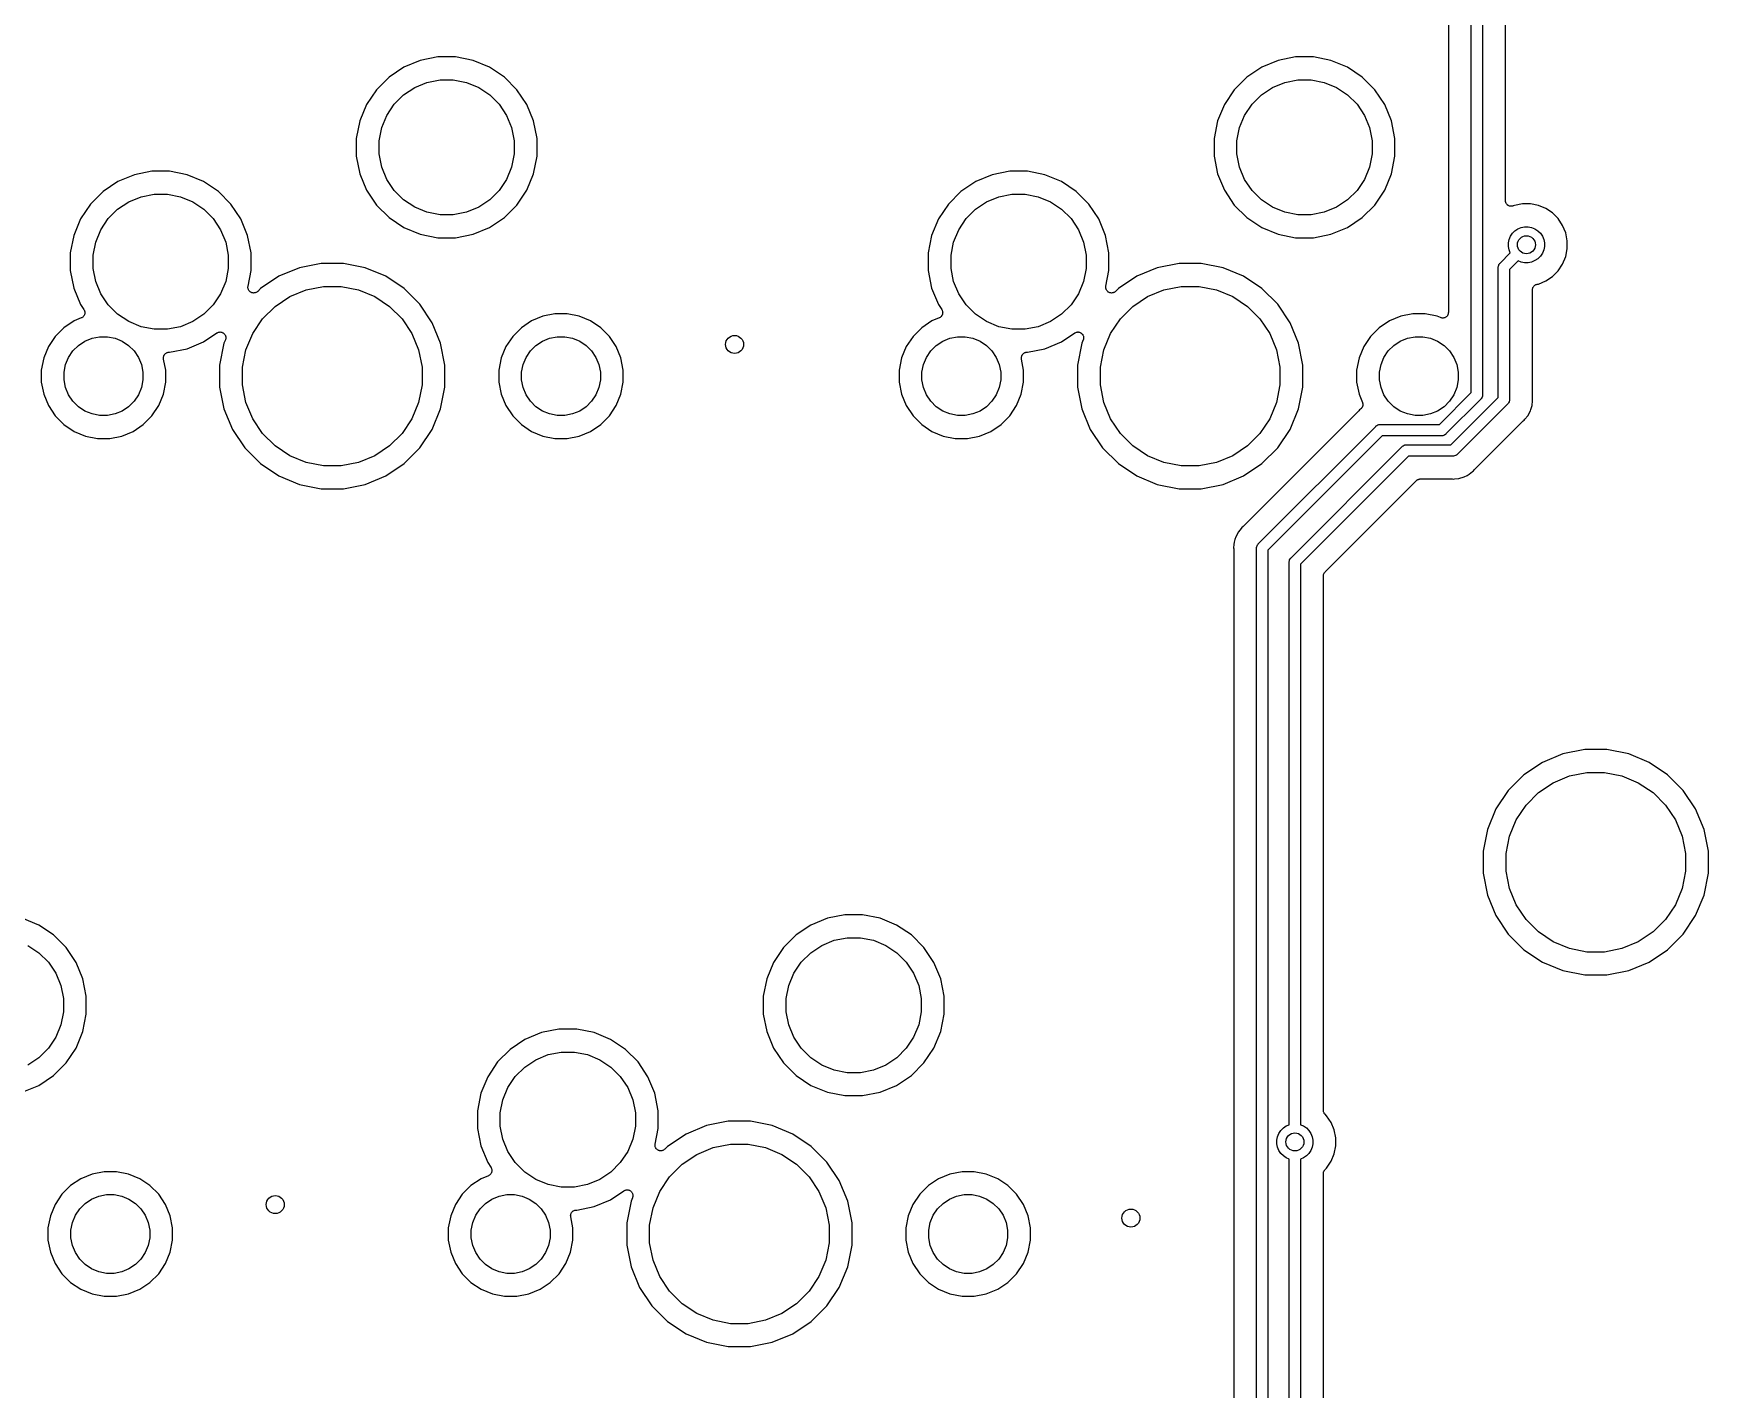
# Model space of a CAD drawing. Extents: x 59 to 2996, y -153 to 1402.
# Drawn here: x 737.1 to 774.29, y 656.88 to 686.99 of the extents above; entities that cross this region are included whole.
import ezdxf

# ---------------------------------------------------------------- set-up
doc = ezdxf.new("R2010")
doc.units = 0
doc.layers.add('BLACK', color=7, linetype='CONTINUOUS')

msp = doc.modelspace()

# ---------------------------------------------------------------- linework, layer by layer
at = {"layer": 'BLACK', "linetype": 'Continuous'}
for points in [[(764.258, 634.84), (764.258, 675.564), (764.257, 675.57), (764.258, 675.582), (764.26, 675.595), (764.261, 675.598), (764.267, 675.618), (764.278, 675.64), (764.29, 675.654), (764.29, 675.654), (764.294, 675.659), (764.299, 675.663), (766.903, 678.267), (766.907, 678.272), (766.912, 678.276), (766.912, 678.276), (766.926, 678.287), (766.948, 678.299), (766.971, 678.306), (766.974, 678.306), (766.989, 678.308), (766.989, 678.308), (766.996, 678.309), (767.002, 678.308), (768.317, 678.308), (769.025, 679.016), (769.025, 691.849)], [(769.275, 691.895), (769.275, 678.97), (769.275, 678.964), (769.273, 678.94), (769.266, 678.916), (769.254, 678.895), (769.243, 678.88), (769.243, 678.88), (769.239, 678.876), (769.234, 678.872), (768.461, 678.099), (768.457, 678.094), (768.452, 678.09), (768.452, 678.09), (768.441, 678.081), (768.438, 678.079), (768.416, 678.067), (768.393, 678.06), (768.375, 678.058), (768.375, 678.058), (768.368, 678.057), (768.362, 678.058), (767.047, 678.058), (764.508, 675.518), (764.508, 634.84)], [(768.517, 691.33), (768.517, 680.799), (768.517, 680.798), (768.517, 680.798), (768.517, 680.798), (768.517, 680.797), (768.515, 680.785), (768.514, 680.773), (768.514, 680.773), (768.514, 680.773), (768.51, 680.761), (768.507, 680.75), (768.507, 680.749), (768.507, 680.749), (768.501, 680.738), (768.495, 680.728), (768.495, 680.727), (768.495, 680.727), (768.487, 680.718), (768.479, 680.709), (768.479, 680.708), (768.479, 680.708), (768.469, 680.701), (768.46, 680.693), (768.46, 680.693), (768.459, 680.693), (768.449, 680.687), (768.438, 680.681), (768.438, 680.681), (768.437, 680.681), (768.426, 680.678), (768.414, 680.674), (768.414, 680.674), (768.414, 680.674), (768.402, 680.673), (768.39, 680.672), (768.389, 680.672), (768.389, 680.672), (768.377, 680.673), (768.365, 680.674), (768.365, 680.675), (768.364, 680.675), (768.353, 680.678), (768.341, 680.682), (768.266, 680.713), (767.999, 680.766), (767.726, 680.766), (767.459, 680.713), (767.207, 680.609), (766.981, 680.457), (766.788, 680.265), (766.637, 680.038), (766.533, 679.786), (766.479, 679.519), (766.479, 679.247), (766.533, 678.98), (766.607, 678.8), (766.608, 678.798), (766.609, 678.793), (766.612, 678.787), (766.613, 678.781), (766.615, 678.774), (766.615, 678.769), (766.616, 678.763), (766.616, 678.756), (766.617, 678.749), (766.616, 678.744), (766.616, 678.738), (766.615, 678.732), (766.614, 678.725), (766.612, 678.719), (766.611, 678.714), (766.609, 678.708), (766.607, 678.701), (766.604, 678.696), (766.602, 678.691), (766.598, 678.685), (766.595, 678.679), (766.591, 678.675), (766.588, 678.67), (766.583, 678.666), (766.579, 678.66), (766.574, 678.657), (766.57, 678.653), (766.565, 678.649), (766.565, 678.649), (766.546, 678.633), (766.53, 678.613), (766.529, 678.612), (766.525, 678.608), (766.522, 678.604), (763.962, 676.044), (763.96, 676.043), (763.956, 676.04), (763.952, 676.036), (763.933, 676.02), (763.917, 676.001), (763.917, 676.001), (763.854, 675.923), (763.795, 675.814), (763.778, 675.757), (763.778, 675.757), (763.759, 675.694), (763.754, 675.642), (763.754, 675.642), (763.747, 675.57), (763.749, 675.545), (763.749, 675.543), (763.749, 675.538), (763.75, 675.533), (763.75, 634.871)], [(765.741, 647.413), (765.741, 661.673), (765.741, 661.673), (765.741, 661.674), (765.741, 661.674), (765.741, 661.675), (765.742, 661.687), (765.743, 661.698), (765.743, 661.699), (765.744, 661.699), (765.747, 661.711), (765.751, 661.722), (765.751, 661.722), (765.751, 661.723), (765.757, 661.733), (765.762, 661.744), (765.763, 661.744), (765.763, 661.745), (765.771, 661.754), (765.778, 661.763), (765.813, 661.798), (765.912, 661.947), (765.981, 662.112), (766.016, 662.287), (766.016, 662.466), (765.981, 662.642), (765.912, 662.807), (765.813, 662.956), (765.778, 662.991), (765.778, 662.991), (765.778, 662.991), (765.778, 662.991), (765.777, 662.992), (765.769, 663.001), (765.762, 663.01), (765.762, 663.011), (765.761, 663.011), (765.756, 663.022), (765.75, 663.032), (765.75, 663.033), (765.75, 663.033), (765.747, 663.045), (765.743, 663.056), (765.743, 663.056), (765.743, 663.057), (765.742, 663.069), (765.741, 663.08), (765.741, 665.623), (765.741, 668.847), (765.741, 671.706), (765.741, 674.944), (765.741, 674.944), (765.741, 674.944), (765.741, 674.944), (765.741, 674.946), (765.742, 674.957), (765.743, 674.969), (765.743, 674.97), (765.744, 674.97), (765.747, 674.981), (765.751, 674.993), (765.751, 674.993), (765.751, 674.994), (765.757, 675.004), (765.762, 675.015), (765.763, 675.015), (765.763, 675.016), (765.771, 675.025), (765.778, 675.034), (767.807, 677.063), (767.807, 677.063), (767.807, 677.063), (767.807, 677.063), (767.808, 677.064), (767.817, 677.071), (767.827, 677.079), (767.827, 677.079), (767.828, 677.079), (767.838, 677.085), (767.848, 677.09), (767.849, 677.091), (767.85, 677.091), (767.861, 677.094), (767.872, 677.098), (767.873, 677.098), (767.873, 677.098), (767.885, 677.099), (767.897, 677.1), (768.588, 677.1), (768.589, 677.1), (768.595, 677.099), (768.6, 677.099), (768.625, 677.097), (768.65, 677.099), (768.65, 677.099), (768.749, 677.109), (768.868, 677.145), (768.931, 677.179), (768.931, 677.179), (768.978, 677.204), (769.055, 677.267), (769.055, 677.267), (769.075, 677.283), (769.091, 677.303), (769.092, 677.304), (769.095, 677.308), (769.099, 677.312), (770.171, 678.384), (770.172, 678.385), (770.176, 678.388), (770.18, 678.392), (770.2, 678.408), (770.215, 678.427), (770.216, 678.427), (770.279, 678.504), (770.337, 678.614), (770.346, 678.644), (770.346, 678.644), (770.374, 678.734), (770.383, 678.833), (770.383, 678.833), (770.386, 678.858), (770.383, 678.883), (770.383, 678.884), (770.383, 678.89), (770.383, 678.895), (770.383, 679.532), (770.383, 681.298), (770.383, 681.298), (770.383, 681.298), (770.383, 681.298), (770.383, 681.299), (770.384, 681.311), (770.385, 681.323), (770.386, 681.324), (770.386, 681.324), (770.389, 681.335), (770.393, 681.347), (770.393, 681.347), (770.393, 681.348), (770.399, 681.358), (770.404, 681.369), (770.405, 681.369), (770.405, 681.369), (770.413, 681.378), (770.42, 681.388), (770.421, 681.388), (770.421, 681.388), (770.43, 681.396), (770.439, 681.403), (770.44, 681.404), (770.44, 681.404), (770.451, 681.409), (770.461, 681.415), (770.462, 681.415), (770.462, 681.415), (770.474, 681.419), (770.485, 681.422), (770.515, 681.428), (770.68, 681.497), (770.829, 681.596), (770.955, 681.722), (771.054, 681.871), (771.123, 682.036), (771.158, 682.212), (771.158, 682.391), (771.123, 682.566), (771.054, 682.731), (770.955, 682.88), (770.829, 683.006), (770.68, 683.106), (770.515, 683.174), (770.339, 683.209), (770.16, 683.209), (769.985, 683.174), (769.958, 683.163), (769.957, 683.163), (769.957, 683.163), (769.957, 683.163), (769.957, 683.163), (769.945, 683.159), (769.934, 683.156), (769.933, 683.156), (769.933, 683.156), (769.921, 683.155), (769.909, 683.154), (769.909, 683.154), (769.908, 683.154), (769.896, 683.155), (769.884, 683.156), (769.884, 683.156), (769.884, 683.156), (769.872, 683.16), (769.861, 683.164), (769.86, 683.164), (769.86, 683.164), (769.849, 683.17), (769.839, 683.175), (769.839, 683.176), (769.838, 683.176), (769.829, 683.183), (769.82, 683.191), (769.819, 683.191), (769.819, 683.192), (769.812, 683.201), (769.804, 683.21), (769.804, 683.211), (769.804, 683.211), (769.798, 683.221), (769.792, 683.232), (769.792, 683.233), (769.792, 683.233), (769.789, 683.244), (769.785, 683.256), (769.785, 683.256), (769.785, 683.257), (769.784, 683.269), (769.783, 683.281), (769.783, 684.674), (769.783, 690.437)], [(764.983, 646.949), (764.983, 661.996), (764.918, 662.022), (764.853, 662.066), (764.797, 662.122), (764.753, 662.187), (764.723, 662.26), (764.708, 662.337), (764.708, 662.416), (764.723, 662.493), (764.753, 662.566), (764.797, 662.632), (764.853, 662.687), (764.918, 662.731), (764.983, 662.758), (764.983, 671.675), (764.983, 671.675), (764.983, 675.253), (764.982, 675.259), (764.983, 675.268), (764.985, 675.283), (764.987, 675.292), (764.992, 675.307), (765.003, 675.328), (765.015, 675.343), (765.015, 675.343), (765.019, 675.348), (765.024, 675.351), (767.489, 677.817), (767.493, 677.822), (767.498, 677.826), (767.498, 677.826), (767.512, 677.837), (767.534, 677.849), (767.551, 677.854), (767.558, 677.856), (767.576, 677.858), (767.576, 677.858), (767.582, 677.859), (767.588, 677.858), (768.573, 677.858), (769.625, 678.91), (769.625, 681.795), (769.624, 681.801), (769.625, 681.807), (769.625, 681.807), (769.627, 681.826), (769.634, 681.849), (769.639, 681.859), (769.645, 681.871), (769.657, 681.885), (769.657, 681.885), (769.661, 681.89), (769.666, 681.894), (769.892, 682.12), (769.865, 682.185), (769.85, 682.262), (769.85, 682.341), (769.865, 682.418), (769.895, 682.491), (769.939, 682.556), (769.995, 682.612), (770.06, 682.656), (770.133, 682.686), (770.21, 682.701), (770.289, 682.701), (770.366, 682.686), (770.439, 682.656), (770.505, 682.612), (770.56, 682.556), (770.604, 682.491), (770.634, 682.418), (770.65, 682.341), (770.65, 682.262), (770.634, 682.185), (770.604, 682.112), (770.56, 682.046), (770.505, 681.99), (770.439, 681.947), (770.366, 681.917), (770.289, 681.901), (770.21, 681.901), (770.133, 681.917), (770.069, 681.943), (769.875, 681.749), (769.875, 678.864), (769.875, 678.858), (769.875, 678.852), (769.875, 678.852), (769.873, 678.833), (769.869, 678.822), (769.866, 678.81), (769.854, 678.788), (769.843, 678.774), (769.843, 678.774), (769.839, 678.769), (769.834, 678.765), (768.718, 677.649), (768.714, 677.644), (768.709, 677.64), (768.699, 677.632), (768.695, 677.629), (768.673, 677.617), (768.649, 677.61), (768.631, 677.608), (768.631, 677.608), (768.625, 677.607), (768.619, 677.608), (767.634, 677.608), (765.233, 675.207), (765.233, 671.675), (765.233, 662.758), (765.297, 662.731), (765.363, 662.687), (765.418, 662.632), (765.462, 662.566), (765.492, 662.493), (765.508, 662.416), (765.508, 662.337), (765.492, 662.26), (765.462, 662.187), (765.418, 662.122), (765.363, 662.066), (765.297, 662.022), (765.233, 661.996), (765.233, 646.995)], [(736.848, 663.482), (737.214, 663.633), (737.543, 663.853), (737.822, 664.133), (738.042, 664.462), (738.193, 664.827), (738.27, 665.215), (738.27, 665.611), (738.193, 665.999), (738.042, 666.364), (737.822, 666.693), (737.543, 666.973), (737.214, 667.192), (736.848, 667.344)], [(736.973, 666.742), (737.219, 666.578), (737.428, 666.369), (737.592, 666.123), (737.705, 665.85), (737.762, 665.561), (737.762, 665.265), (737.705, 664.975), (737.592, 664.702), (737.428, 664.457), (737.219, 664.248), (736.973, 664.084)]]:
    msp.add_lwpolyline(points, dxfattribs=at)
for points in [[(745.687, 686.394), (745.321, 686.243), (744.992, 686.023), (744.713, 685.743), (744.493, 685.415), (744.342, 685.049), (744.264, 684.661), (744.264, 684.266), (744.342, 683.878), (744.493, 683.512), (744.713, 683.183), (744.992, 682.904), (745.321, 682.684), (745.687, 682.533), (746.075, 682.455), (746.47, 682.455), (746.858, 682.533), (747.224, 682.684), (747.553, 682.904), (747.832, 683.183), (748.052, 683.512), (748.203, 683.878), (748.28, 684.266), (748.28, 684.661), (748.203, 685.049), (748.052, 685.415), (747.832, 685.743), (747.553, 686.023), (747.224, 686.243), (746.858, 686.394), (746.47, 686.471), (746.075, 686.471)], [(764.737, 686.394), (764.371, 686.243), (764.042, 686.023), (763.763, 685.743), (763.543, 685.415), (763.392, 685.049), (763.314, 684.661), (763.314, 684.266), (763.392, 683.878), (763.543, 683.512), (763.763, 683.183), (764.042, 682.904), (764.371, 682.684), (764.737, 682.533), (765.125, 682.455), (765.52, 682.455), (765.908, 682.533), (766.274, 682.684), (766.603, 682.904), (766.882, 683.183), (767.102, 683.512), (767.253, 683.878), (767.33, 684.266), (767.33, 684.661), (767.253, 685.049), (767.102, 685.415), (766.882, 685.743), (766.603, 686.023), (766.274, 686.243), (765.908, 686.394), (765.52, 686.471), (765.125, 686.471)], [(746.983, 685.793), (747.229, 685.629), (747.438, 685.42), (747.602, 685.174), (747.715, 684.901), (747.772, 684.611), (747.772, 684.316), (747.715, 684.026), (747.602, 683.753), (747.438, 683.507), (747.229, 683.298), (746.983, 683.134), (746.71, 683.021), (746.42, 682.963), (746.125, 682.963), (745.835, 683.021), (745.562, 683.134), (745.316, 683.298), (745.107, 683.507), (744.943, 683.753), (744.83, 684.026), (744.772, 684.316), (744.772, 684.611), (744.83, 684.901), (744.943, 685.174), (745.107, 685.42), (745.316, 685.629), (745.562, 685.793), (745.835, 685.906), (746.125, 685.963), (746.42, 685.963), (746.71, 685.906)], [(766.033, 685.793), (766.279, 685.629), (766.488, 685.42), (766.652, 685.174), (766.765, 684.901), (766.822, 684.611), (766.822, 684.316), (766.765, 684.026), (766.652, 683.753), (766.488, 683.507), (766.279, 683.298), (766.033, 683.134), (765.76, 683.021), (765.47, 682.963), (765.175, 682.963), (764.885, 683.021), (764.612, 683.134), (764.366, 683.298), (764.157, 683.507), (763.993, 683.753), (763.88, 684.026), (763.822, 684.316), (763.822, 684.611), (763.88, 684.901), (763.993, 685.174), (764.157, 685.42), (764.366, 685.629), (764.612, 685.793), (764.885, 685.906), (765.175, 685.963), (765.47, 685.963), (765.76, 685.906)], [(745.95, 680.568), (745.676, 680.978), (745.327, 681.327), (744.918, 681.601), (744.462, 681.789), (743.979, 681.885), (743.486, 681.885), (743.003, 681.789), (742.547, 681.601), (742.138, 681.327), (742.076, 681.265), (742.075, 681.264), (742.075, 681.264), (742.075, 681.264), (742.075, 681.264), (742.065, 681.256), (742.056, 681.249), (742.056, 681.249), (742.055, 681.248), (742.045, 681.243), (742.034, 681.237), (742.034, 681.237), (742.033, 681.237), (742.022, 681.234), (742.01, 681.23), (742.01, 681.23), (742.01, 681.23), (741.997, 681.229), (741.985, 681.228), (741.985, 681.228), (741.985, 681.228), (741.973, 681.229), (741.961, 681.231), (741.96, 681.231), (741.96, 681.231), (741.949, 681.234), (741.937, 681.238), (741.937, 681.238), (741.937, 681.238), (741.926, 681.244), (741.915, 681.25), (741.915, 681.25), (741.915, 681.25), (741.905, 681.258), (741.896, 681.266), (741.896, 681.266), (741.896, 681.266), (741.888, 681.275), (741.88, 681.285), (741.88, 681.285), (741.88, 681.285), (741.875, 681.296), (741.869, 681.307), (741.869, 681.307), (741.869, 681.307), (741.865, 681.319), (741.862, 681.33), (741.862, 681.331), (741.862, 681.331), (741.86, 681.343), (741.859, 681.355), (741.859, 681.355), (741.859, 681.355), (741.86, 681.368), (741.862, 681.38), (741.93, 681.726), (741.93, 682.121), (741.853, 682.509), (741.702, 682.875), (741.482, 683.203), (741.203, 683.483), (740.874, 683.703), (740.508, 683.854), (740.12, 683.931), (739.725, 683.931), (739.337, 683.854), (738.971, 683.703), (738.642, 683.483), (738.363, 683.203), (738.143, 682.875), (737.992, 682.509), (737.914, 682.121), (737.914, 681.726), (737.992, 681.338), (738.143, 680.972), (738.216, 680.863), (738.216, 680.862), (738.216, 680.862), (738.216, 680.862), (738.217, 680.862), (738.222, 680.851), (738.228, 680.84), (738.228, 680.84), (738.228, 680.84), (738.231, 680.828), (738.235, 680.817), (738.235, 680.816), (738.235, 680.816), (738.236, 680.804), (738.237, 680.792), (738.237, 680.792), (738.237, 680.791), (738.236, 680.779), (738.234, 680.767), (738.234, 680.767), (738.234, 680.767), (738.231, 680.755), (738.227, 680.744), (738.227, 680.743), (738.227, 680.743), (738.221, 680.732), (738.215, 680.722), (738.215, 680.722), (738.215, 680.721), (738.207, 680.712), (738.2, 680.703), (738.199, 680.702), (738.199, 680.702), (738.19, 680.695), (738.18, 680.687), (738.18, 680.687), (738.18, 680.687), (738.169, 680.681), (738.159, 680.675), (737.997, 680.609), (737.771, 680.457), (737.578, 680.265), (737.427, 680.038), (737.323, 679.786), (737.269, 679.519), (737.269, 679.247), (737.323, 678.98), (737.427, 678.728), (737.578, 678.501), (737.771, 678.309), (737.997, 678.157), (738.249, 678.053), (738.516, 678), (738.789, 678), (739.056, 678.053), (739.308, 678.157), (739.534, 678.309), (739.727, 678.501), (739.878, 678.728), (739.982, 678.98), (740.035, 679.247), (740.035, 679.519), (739.987, 679.763), (739.987, 679.764), (739.987, 679.764), (739.987, 679.764), (739.987, 679.765), (739.986, 679.777), (739.985, 679.789), (739.985, 679.789), (739.985, 679.79), (739.986, 679.802), (739.987, 679.813), (739.987, 679.814), (739.987, 679.814), (739.991, 679.826), (739.994, 679.837), (739.995, 679.838), (739.995, 679.838), (740, 679.848), (740.006, 679.859), (740.006, 679.859), (740.007, 679.86), (740.014, 679.869), (740.022, 679.878), (740.022, 679.878), (740.023, 679.879), (740.032, 679.886), (740.041, 679.894), (740.042, 679.894), (740.042, 679.894), (740.052, 679.9), (740.063, 679.905), (740.063, 679.905), (740.064, 679.906), (740.075, 679.909), (740.087, 679.913), (740.087, 679.913), (740.088, 679.913), (740.1, 679.914), (740.112, 679.915), (740.12, 679.915), (740.508, 679.992), (740.874, 680.143), (741.17, 680.341), (741.171, 680.342), (741.171, 680.342), (741.171, 680.342), (741.171, 680.342), (741.182, 680.348), (741.193, 680.354), (741.193, 680.354), (741.193, 680.354), (741.205, 680.357), (741.217, 680.36), (741.217, 680.36), (741.217, 680.361), (741.229, 680.362), (741.241, 680.363), (741.241, 680.363), (741.242, 680.363), (741.254, 680.361), (741.266, 680.36), (741.266, 680.36), (741.266, 680.36), (741.278, 680.356), (741.29, 680.353), (741.29, 680.353), (741.29, 680.353), (741.3, 680.347), (741.311, 680.341), (741.312, 680.341), (741.312, 680.341), (741.321, 680.333), (741.33, 680.325), (741.331, 680.325), (741.331, 680.325), (741.338, 680.316), (741.346, 680.306), (741.346, 680.306), (741.346, 680.305), (741.352, 680.295), (741.358, 680.284), (741.358, 680.284), (741.358, 680.284), (741.361, 680.272), (741.365, 680.26), (741.365, 680.26), (741.365, 680.26), (741.366, 680.248), (741.367, 680.235), (741.367, 680.235), (741.367, 680.235), (741.366, 680.223), (741.365, 680.211), (741.365, 680.211), (741.365, 680.21), (741.361, 680.199), (741.358, 680.187), (741.327, 680.113), (741.231, 679.629), (741.231, 679.137), (741.327, 678.653), (741.515, 678.198), (741.789, 677.788), (742.138, 677.44), (742.547, 677.166), (743.003, 676.977), (743.486, 676.881), (743.979, 676.881), (744.462, 676.977), (744.918, 677.166), (745.327, 677.44), (745.676, 677.788), (745.95, 678.198), (746.138, 678.653), (746.234, 679.137), (746.234, 679.629), (746.138, 680.113)], [(758.387, 683.854), (758.021, 683.703), (757.692, 683.483), (757.413, 683.203), (757.193, 682.875), (757.042, 682.509), (756.964, 682.121), (756.964, 681.726), (757.042, 681.338), (757.193, 680.972), (757.266, 680.863), (757.266, 680.862), (757.266, 680.862), (757.266, 680.862), (757.267, 680.862), (757.272, 680.851), (757.278, 680.84), (757.278, 680.84), (757.278, 680.84), (757.281, 680.828), (757.285, 680.817), (757.285, 680.816), (757.285, 680.816), (757.286, 680.804), (757.287, 680.792), (757.287, 680.792), (757.287, 680.791), (757.286, 680.779), (757.284, 680.767), (757.284, 680.767), (757.284, 680.767), (757.281, 680.755), (757.277, 680.744), (757.277, 680.743), (757.277, 680.743), (757.271, 680.732), (757.265, 680.722), (757.265, 680.722), (757.265, 680.721), (757.257, 680.712), (757.25, 680.703), (757.249, 680.702), (757.249, 680.702), (757.24, 680.695), (757.23, 680.687), (757.23, 680.687), (757.23, 680.687), (757.219, 680.681), (757.209, 680.675), (757.047, 680.609), (756.821, 680.457), (756.628, 680.265), (756.477, 680.038), (756.373, 679.786), (756.319, 679.519), (756.319, 679.247), (756.373, 678.98), (756.477, 678.728), (756.628, 678.501), (756.821, 678.309), (757.047, 678.157), (757.299, 678.053), (757.566, 678), (757.839, 678), (758.106, 678.053), (758.358, 678.157), (758.584, 678.309), (758.777, 678.501), (758.928, 678.728), (759.032, 678.98), (759.085, 679.247), (759.085, 679.519), (759.037, 679.763), (759.037, 679.764), (759.037, 679.764), (759.037, 679.764), (759.037, 679.765), (759.036, 679.777), (759.035, 679.789), (759.035, 679.789), (759.035, 679.79), (759.036, 679.802), (759.037, 679.813), (759.037, 679.814), (759.037, 679.814), (759.041, 679.826), (759.044, 679.837), (759.045, 679.838), (759.045, 679.838), (759.05, 679.848), (759.056, 679.859), (759.056, 679.859), (759.057, 679.86), (759.064, 679.869), (759.072, 679.878), (759.072, 679.878), (759.073, 679.879), (759.082, 679.886), (759.091, 679.894), (759.092, 679.894), (759.092, 679.894), (759.102, 679.9), (759.113, 679.905), (759.114, 679.905), (759.114, 679.906), (759.125, 679.909), (759.137, 679.913), (759.137, 679.913), (759.138, 679.913), (759.15, 679.914), (759.162, 679.915), (759.17, 679.915), (759.558, 679.992), (759.924, 680.143), (760.22, 680.341), (760.221, 680.342), (760.221, 680.342), (760.221, 680.342), (760.221, 680.342), (760.232, 680.348), (760.243, 680.354), (760.243, 680.354), (760.243, 680.354), (760.255, 680.357), (760.267, 680.36), (760.267, 680.36), (760.267, 680.361), (760.279, 680.362), (760.291, 680.363), (760.291, 680.363), (760.292, 680.363), (760.304, 680.361), (760.316, 680.36), (760.316, 680.36), (760.316, 680.36), (760.328, 680.356), (760.34, 680.353), (760.34, 680.353), (760.34, 680.353), (760.35, 680.347), (760.361, 680.341), (760.362, 680.341), (760.362, 680.341), (760.371, 680.333), (760.38, 680.325), (760.381, 680.325), (760.381, 680.325), (760.388, 680.316), (760.396, 680.306), (760.396, 680.306), (760.396, 680.305), (760.402, 680.295), (760.408, 680.284), (760.408, 680.284), (760.408, 680.284), (760.411, 680.272), (760.415, 680.26), (760.415, 680.26), (760.415, 680.26), (760.416, 680.248), (760.417, 680.235), (760.417, 680.235), (760.417, 680.235), (760.416, 680.223), (760.415, 680.211), (760.415, 680.211), (760.415, 680.21), (760.411, 680.199), (760.408, 680.187), (760.377, 680.113), (760.281, 679.629), (760.281, 679.137), (760.377, 678.653), (760.565, 678.198), (760.839, 677.788), (761.188, 677.44), (761.597, 677.166), (762.053, 676.977), (762.536, 676.881), (763.029, 676.881), (763.512, 676.977), (763.968, 677.166), (764.377, 677.44), (764.726, 677.788), (765, 678.198), (765.188, 678.653), (765.284, 679.137), (765.284, 679.629), (765.188, 680.113), (765, 680.568), (764.726, 680.978), (764.377, 681.327), (763.968, 681.601), (763.512, 681.789), (763.029, 681.885), (762.536, 681.885), (762.053, 681.789), (761.597, 681.601), (761.188, 681.327), (761.126, 681.265), (761.125, 681.264), (761.125, 681.264), (761.125, 681.264), (761.125, 681.264), (761.115, 681.256), (761.106, 681.249), (761.106, 681.249), (761.105, 681.248), (761.095, 681.243), (761.084, 681.237), (761.084, 681.237), (761.083, 681.237), (761.072, 681.234), (761.06, 681.23), (761.06, 681.23), (761.06, 681.23), (761.047, 681.229), (761.035, 681.228), (761.035, 681.228), (761.035, 681.228), (761.023, 681.229), (761.011, 681.231), (761.01, 681.231), (761.01, 681.231), (760.999, 681.234), (760.987, 681.238), (760.987, 681.238), (760.987, 681.238), (760.976, 681.244), (760.965, 681.25), (760.965, 681.25), (760.965, 681.25), (760.955, 681.258), (760.946, 681.266), (760.946, 681.266), (760.946, 681.266), (760.938, 681.275), (760.93, 681.285), (760.93, 681.285), (760.93, 681.285), (760.924, 681.296), (760.919, 681.307), (760.919, 681.307), (760.919, 681.307), (760.915, 681.319), (760.912, 681.33), (760.912, 681.331), (760.912, 681.331), (760.91, 681.343), (760.909, 681.355), (760.909, 681.355), (760.909, 681.355), (760.91, 681.368), (760.912, 681.38), (760.98, 681.726), (760.98, 682.121), (760.903, 682.509), (760.752, 682.875), (760.532, 683.203), (760.253, 683.483), (759.924, 683.703), (759.558, 683.854), (759.17, 683.931), (758.775, 683.931)], [(740.633, 683.253), (740.879, 683.089), (741.088, 682.88), (741.252, 682.634), (741.365, 682.361), (741.422, 682.071), (741.422, 681.776), (741.365, 681.486), (741.252, 681.213), (741.088, 680.967), (740.879, 680.758), (740.633, 680.594), (740.36, 680.481), (740.07, 680.423), (739.775, 680.423), (739.485, 680.481), (739.212, 680.594), (738.966, 680.758), (738.757, 680.967), (738.593, 681.213), (738.48, 681.486), (738.422, 681.776), (738.422, 682.071), (738.48, 682.361), (738.593, 682.634), (738.757, 682.88), (738.966, 683.089), (739.212, 683.253), (739.485, 683.366), (739.775, 683.423), (740.07, 683.423), (740.36, 683.366)], [(759.683, 683.253), (759.929, 683.089), (760.138, 682.88), (760.302, 682.634), (760.415, 682.361), (760.472, 682.071), (760.472, 681.776), (760.415, 681.486), (760.302, 681.213), (760.138, 680.967), (759.929, 680.758), (759.683, 680.594), (759.41, 680.481), (759.12, 680.423), (758.825, 680.423), (758.535, 680.481), (758.262, 680.594), (758.016, 680.758), (757.807, 680.967), (757.643, 681.213), (757.53, 681.486), (757.472, 681.776), (757.472, 682.071), (757.53, 682.361), (757.643, 682.634), (757.807, 682.88), (758.016, 683.089), (758.262, 683.253), (758.535, 683.366), (758.825, 683.423), (759.12, 683.423), (759.41, 683.366)], [(744.677, 681.15), (745.004, 680.932), (745.281, 680.654), (745.499, 680.327), (745.65, 679.965), (745.726, 679.579), (745.726, 679.187), (745.65, 678.801), (745.499, 678.438), (745.281, 678.112), (745.004, 677.834), (744.677, 677.616), (744.314, 677.466), (743.929, 677.389), (743.536, 677.389), (743.151, 677.466), (742.788, 677.616), (742.461, 677.834), (742.184, 678.112), (741.966, 678.438), (741.815, 678.801), (741.739, 679.187), (741.739, 679.579), (741.815, 679.965), (741.966, 680.327), (742.184, 680.654), (742.461, 680.932), (742.788, 681.15), (743.151, 681.301), (743.536, 681.377), (743.929, 681.377), (744.314, 681.301)], [(763.727, 681.15), (764.054, 680.932), (764.331, 680.654), (764.549, 680.327), (764.7, 679.965), (764.776, 679.579), (764.776, 679.187), (764.7, 678.801), (764.549, 678.438), (764.331, 678.112), (764.054, 677.834), (763.727, 677.616), (763.364, 677.466), (762.979, 677.389), (762.586, 677.389), (762.201, 677.466), (761.838, 677.616), (761.511, 677.834), (761.234, 678.112), (761.016, 678.438), (760.865, 678.801), (760.789, 679.187), (760.789, 679.579), (760.865, 679.965), (761.016, 680.327), (761.234, 680.654), (761.511, 680.932), (761.838, 681.15), (762.201, 681.301), (762.586, 681.377), (762.979, 681.377), (763.364, 681.301)], [(748.409, 680.713), (748.157, 680.609), (747.931, 680.457), (747.738, 680.265), (747.587, 680.038), (747.483, 679.786), (747.429, 679.519), (747.429, 679.247), (747.483, 678.98), (747.587, 678.728), (747.738, 678.501), (747.931, 678.309), (748.157, 678.157), (748.409, 678.053), (748.676, 678), (748.949, 678), (749.216, 678.053), (749.468, 678.157), (749.694, 678.309), (749.887, 678.501), (750.038, 678.728), (750.142, 678.98), (750.195, 679.247), (750.195, 679.519), (750.142, 679.786), (750.038, 680.038), (749.887, 680.265), (749.694, 680.457), (749.468, 680.609), (749.216, 680.713), (748.949, 680.766), (748.676, 680.766)], [(739.067, 680.158), (739.21, 680.063), (739.332, 679.941), (739.428, 679.797), (739.494, 679.638), (739.527, 679.469), (739.527, 679.297), (739.494, 679.128), (739.428, 678.968), (739.332, 678.825), (739.21, 678.703), (739.067, 678.608), (738.908, 678.542), (738.739, 678.508), (738.566, 678.508), (738.397, 678.542), (738.238, 678.608), (738.095, 678.703), (737.973, 678.825), (737.877, 678.968), (737.811, 679.128), (737.777, 679.297), (737.777, 679.469), (737.811, 679.638), (737.877, 679.797), (737.973, 679.941), (738.095, 680.063), (738.238, 680.158), (738.397, 680.224), (738.566, 680.258), (738.739, 680.258), (738.908, 680.224)], [(749.227, 680.158), (749.37, 680.063), (749.492, 679.941), (749.588, 679.797), (749.654, 679.638), (749.687, 679.469), (749.687, 679.297), (749.654, 679.128), (749.588, 678.968), (749.492, 678.825), (749.37, 678.703), (749.227, 678.608), (749.068, 678.542), (748.899, 678.508), (748.726, 678.508), (748.557, 678.542), (748.398, 678.608), (748.255, 678.703), (748.133, 678.825), (748.037, 678.968), (747.971, 679.128), (747.937, 679.297), (747.937, 679.469), (747.971, 679.638), (748.037, 679.797), (748.133, 679.941), (748.255, 680.063), (748.398, 680.158), (748.557, 680.224), (748.726, 680.258), (748.899, 680.258), (749.068, 680.224)], [(758.117, 680.158), (758.26, 680.063), (758.382, 679.941), (758.478, 679.797), (758.544, 679.638), (758.577, 679.469), (758.577, 679.297), (758.544, 679.128), (758.478, 678.968), (758.382, 678.825), (758.26, 678.703), (758.117, 678.608), (757.958, 678.542), (757.789, 678.508), (757.616, 678.508), (757.447, 678.542), (757.288, 678.608), (757.145, 678.703), (757.023, 678.825), (756.927, 678.968), (756.861, 679.128), (756.827, 679.297), (756.827, 679.469), (756.861, 679.638), (756.927, 679.797), (757.023, 679.941), (757.145, 680.063), (757.288, 680.158), (757.447, 680.224), (757.616, 680.258), (757.789, 680.258), (757.958, 680.224)], [(768.277, 680.158), (768.42, 680.063), (768.542, 679.941), (768.638, 679.797), (768.704, 679.638), (768.737, 679.469), (768.737, 679.297), (768.704, 679.128), (768.638, 678.968), (768.542, 678.825), (768.42, 678.703), (768.277, 678.608), (768.118, 678.542), (767.949, 678.508), (767.776, 678.508), (767.607, 678.542), (767.448, 678.608), (767.305, 678.703), (767.183, 678.825), (767.087, 678.968), (767.021, 679.128), (766.987, 679.297), (766.987, 679.469), (767.021, 679.638), (767.087, 679.797), (767.183, 679.941), (767.305, 680.063), (767.448, 680.158), (767.607, 680.224), (767.776, 680.258), (767.949, 680.258), (768.118, 680.224)], [(771.061, 670.994), (770.606, 670.805), (770.196, 670.531), (769.847, 670.183), (769.574, 669.773), (769.385, 669.318), (769.289, 668.834), (769.289, 668.342), (769.385, 667.858), (769.574, 667.403), (769.847, 666.993), (770.196, 666.645), (770.606, 666.371), (771.061, 666.182), (771.544, 666.086), (772.037, 666.086), (772.521, 666.182), (772.976, 666.371), (773.386, 666.645), (773.734, 666.993), (774.008, 667.403), (774.196, 667.858), (774.293, 668.342), (774.293, 668.834), (774.196, 669.318), (774.008, 669.773), (773.734, 670.183), (773.386, 670.531), (772.976, 670.805), (772.521, 670.994), (772.037, 671.09), (771.544, 671.09)], [(772.735, 670.355), (773.062, 670.137), (773.34, 669.859), (773.558, 669.532), (773.708, 669.17), (773.785, 668.784), (773.785, 668.392), (773.708, 668.006), (773.558, 667.643), (773.34, 667.317), (773.062, 667.039), (772.735, 666.821), (772.372, 666.671), (771.987, 666.594), (771.594, 666.594), (771.209, 666.671), (770.846, 666.821), (770.52, 667.039), (770.242, 667.317), (770.024, 667.643), (769.873, 668.006), (769.797, 668.392), (769.797, 668.784), (769.873, 669.17), (770.024, 669.532), (770.242, 669.859), (770.52, 670.137), (770.846, 670.355), (771.209, 670.505), (771.594, 670.582), (771.987, 670.582), (772.372, 670.505)], [(754.727, 667.344), (754.361, 667.192), (754.032, 666.973), (753.753, 666.693), (753.533, 666.364), (753.382, 665.999), (753.304, 665.611), (753.304, 665.215), (753.382, 664.827), (753.533, 664.462), (753.753, 664.133), (754.032, 663.853), (754.361, 663.633), (754.727, 663.482), (755.115, 663.405), (755.51, 663.405), (755.898, 663.482), (756.264, 663.633), (756.593, 663.853), (756.872, 664.133), (757.092, 664.462), (757.243, 664.827), (757.32, 665.215), (757.32, 665.611), (757.243, 665.999), (757.092, 666.364), (756.872, 666.693), (756.593, 666.973), (756.264, 667.192), (755.898, 667.344), (755.51, 667.421), (755.115, 667.421)], [(756.023, 666.742), (756.269, 666.578), (756.478, 666.369), (756.642, 666.123), (756.755, 665.85), (756.812, 665.561), (756.812, 665.265), (756.755, 664.975), (756.642, 664.702), (756.478, 664.457), (756.269, 664.248), (756.023, 664.084), (755.75, 663.971), (755.46, 663.913), (755.165, 663.913), (754.875, 663.971), (754.602, 664.084), (754.356, 664.248), (754.147, 664.457), (753.983, 664.702), (753.87, 664.975), (753.812, 665.265), (753.812, 665.561), (753.87, 665.85), (753.983, 666.123), (754.147, 666.369), (754.356, 666.578), (754.602, 666.742), (754.875, 666.855), (755.165, 666.913), (755.46, 666.913), (755.75, 666.855)], [(754.99, 661.518), (754.716, 661.928), (754.367, 662.276), (753.958, 662.55), (753.502, 662.739), (753.019, 662.835), (752.526, 662.835), (752.043, 662.739), (751.587, 662.55), (751.178, 662.276), (751.116, 662.215), (751.115, 662.214), (751.115, 662.214), (751.115, 662.214), (751.115, 662.213), (751.105, 662.206), (751.096, 662.198), (751.096, 662.198), (751.095, 662.198), (751.085, 662.192), (751.074, 662.187), (751.074, 662.187), (751.073, 662.187), (751.062, 662.183), (751.05, 662.18), (751.05, 662.18), (751.05, 662.18), (751.037, 662.179), (751.025, 662.178), (751.025, 662.178), (751.025, 662.178), (751.013, 662.179), (751.001, 662.18), (751, 662.18), (751, 662.18), (750.989, 662.184), (750.977, 662.188), (750.977, 662.188), (750.977, 662.188), (750.966, 662.193), (750.955, 662.199), (750.955, 662.199), (750.955, 662.199), (750.945, 662.207), (750.936, 662.215), (750.936, 662.215), (750.936, 662.215), (750.928, 662.225), (750.92, 662.234), (750.92, 662.234), (750.92, 662.235), (750.915, 662.245), (750.909, 662.256), (750.909, 662.256), (750.909, 662.257), (750.905, 662.268), (750.902, 662.28), (750.902, 662.28), (750.902, 662.28), (750.9, 662.292), (750.899, 662.305), (750.899, 662.305), (750.899, 662.305), (750.9, 662.317), (750.902, 662.329), (750.97, 662.675), (750.97, 663.071), (750.893, 663.459), (750.742, 663.824), (750.522, 664.153), (750.243, 664.433), (749.914, 664.652), (749.548, 664.804), (749.16, 664.881), (748.765, 664.881), (748.377, 664.804), (748.011, 664.652), (747.682, 664.433), (747.403, 664.153), (747.183, 663.824), (747.032, 663.459), (746.954, 663.071), (746.954, 662.675), (747.032, 662.287), (747.183, 661.922), (747.256, 661.813), (747.256, 661.812), (747.256, 661.812), (747.256, 661.812), (747.257, 661.812), (747.262, 661.801), (747.268, 661.79), (747.268, 661.79), (747.268, 661.79), (747.271, 661.778), (747.275, 661.767), (747.275, 661.766), (747.275, 661.766), (747.276, 661.754), (747.277, 661.742), (747.277, 661.742), (747.277, 661.741), (747.276, 661.729), (747.274, 661.717), (747.274, 661.717), (747.274, 661.717), (747.271, 661.705), (747.267, 661.694), (747.267, 661.693), (747.267, 661.693), (747.261, 661.682), (747.255, 661.672), (747.255, 661.672), (747.255, 661.671), (747.247, 661.662), (747.24, 661.653), (747.239, 661.652), (747.239, 661.652), (747.23, 661.645), (747.22, 661.637), (747.22, 661.637), (747.22, 661.637), (747.209, 661.631), (747.199, 661.625), (747.037, 661.559), (746.811, 661.407), (746.618, 661.215), (746.467, 660.988), (746.363, 660.736), (746.309, 660.469), (746.309, 660.197), (746.363, 659.93), (746.467, 659.678), (746.618, 659.451), (746.811, 659.259), (747.037, 659.107), (747.289, 659.003), (747.556, 658.95), (747.829, 658.95), (748.096, 659.003), (748.348, 659.107), (748.574, 659.259), (748.767, 659.451), (748.918, 659.678), (749.022, 659.93), (749.075, 660.197), (749.075, 660.469), (749.027, 660.713), (749.027, 660.714), (749.027, 660.714), (749.027, 660.714), (749.027, 660.715), (749.026, 660.727), (749.025, 660.739), (749.025, 660.739), (749.025, 660.74), (749.026, 660.752), (749.027, 660.763), (749.027, 660.764), (749.027, 660.764), (749.031, 660.776), (749.034, 660.787), (749.035, 660.788), (749.035, 660.788), (749.04, 660.798), (749.046, 660.809), (749.046, 660.809), (749.047, 660.81), (749.054, 660.819), (749.062, 660.828), (749.062, 660.828), (749.063, 660.829), (749.072, 660.836), (749.081, 660.844), (749.082, 660.844), (749.082, 660.844), (749.092, 660.85), (749.103, 660.855), (749.103, 660.855), (749.104, 660.856), (749.115, 660.859), (749.127, 660.863), (749.127, 660.863), (749.128, 660.863), (749.14, 660.864), (749.152, 660.865), (749.16, 660.865), (749.548, 660.942), (749.914, 661.093), (750.21, 661.291), (750.211, 661.292), (750.211, 661.292), (750.211, 661.292), (750.211, 661.292), (750.222, 661.298), (750.233, 661.304), (750.233, 661.304), (750.233, 661.304), (750.245, 661.307), (750.257, 661.31), (750.257, 661.31), (750.257, 661.311), (750.269, 661.312), (750.281, 661.313), (750.281, 661.313), (750.282, 661.313), (750.294, 661.311), (750.306, 661.31), (750.306, 661.31), (750.306, 661.31), (750.318, 661.306), (750.33, 661.303), (750.33, 661.303), (750.33, 661.303), (750.34, 661.297), (750.351, 661.291), (750.352, 661.291), (750.352, 661.291), (750.361, 661.283), (750.37, 661.275), (750.371, 661.275), (750.371, 661.275), (750.378, 661.266), (750.386, 661.256), (750.386, 661.256), (750.386, 661.255), (750.392, 661.245), (750.398, 661.234), (750.398, 661.234), (750.398, 661.234), (750.401, 661.222), (750.405, 661.21), (750.405, 661.21), (750.405, 661.21), (750.406, 661.198), (750.407, 661.185), (750.407, 661.185), (750.407, 661.185), (750.406, 661.173), (750.405, 661.161), (750.405, 661.161), (750.405, 661.16), (750.401, 661.149), (750.398, 661.137), (750.367, 661.063), (750.271, 660.579), (750.271, 660.087), (750.367, 659.603), (750.555, 659.148), (750.829, 658.738), (751.178, 658.39), (751.587, 658.116), (752.043, 657.927), (752.526, 657.831), (753.019, 657.831), (753.502, 657.927), (753.958, 658.116), (754.367, 658.39), (754.716, 658.738), (754.99, 659.148), (755.178, 659.603), (755.274, 660.087), (755.274, 660.579), (755.178, 661.063)], [(749.673, 664.202), (749.919, 664.038), (750.128, 663.829), (750.292, 663.583), (750.405, 663.31), (750.462, 663.021), (750.462, 662.725), (750.405, 662.435), (750.292, 662.162), (750.128, 661.917), (749.919, 661.708), (749.673, 661.544), (749.4, 661.431), (749.11, 661.373), (748.815, 661.373), (748.525, 661.431), (748.252, 661.544), (748.006, 661.708), (747.797, 661.917), (747.633, 662.162), (747.52, 662.435), (747.462, 662.725), (747.462, 663.021), (747.52, 663.31), (747.633, 663.583), (747.797, 663.829), (748.006, 664.038), (748.252, 664.202), (748.525, 664.315), (748.815, 664.373), (749.11, 664.373), (749.4, 664.315)], [(753.717, 662.1), (754.044, 661.882), (754.321, 661.604), (754.539, 661.277), (754.69, 660.915), (754.766, 660.529), (754.766, 660.137), (754.69, 659.751), (754.539, 659.388), (754.321, 659.062), (754.044, 658.784), (753.717, 658.566), (753.354, 658.416), (752.969, 658.339), (752.576, 658.339), (752.191, 658.416), (751.828, 658.566), (751.501, 658.784), (751.224, 659.062), (751.006, 659.388), (750.855, 659.751), (750.779, 660.137), (750.779, 660.529), (750.855, 660.915), (751.006, 661.277), (751.224, 661.604), (751.501, 661.882), (751.828, 662.1), (752.191, 662.25), (752.576, 662.327), (752.969, 662.327), (753.354, 662.25)], [(738.399, 661.663), (738.147, 661.559), (737.921, 661.407), (737.728, 661.215), (737.577, 660.988), (737.473, 660.736), (737.419, 660.469), (737.419, 660.197), (737.473, 659.93), (737.577, 659.678), (737.728, 659.451), (737.921, 659.259), (738.147, 659.107), (738.399, 659.003), (738.666, 658.95), (738.939, 658.95), (739.206, 659.003), (739.458, 659.107), (739.684, 659.259), (739.877, 659.451), (740.028, 659.678), (740.132, 659.93), (740.185, 660.197), (740.185, 660.469), (740.132, 660.736), (740.028, 660.988), (739.877, 661.215), (739.684, 661.407), (739.458, 661.559), (739.206, 661.663), (738.939, 661.716), (738.666, 661.716)], [(757.449, 661.663), (757.197, 661.559), (756.971, 661.407), (756.778, 661.215), (756.627, 660.988), (756.523, 660.736), (756.469, 660.469), (756.469, 660.197), (756.523, 659.93), (756.627, 659.678), (756.778, 659.451), (756.971, 659.259), (757.197, 659.107), (757.449, 659.003), (757.716, 658.95), (757.989, 658.95), (758.256, 659.003), (758.508, 659.107), (758.734, 659.259), (758.927, 659.451), (759.078, 659.678), (759.182, 659.93), (759.235, 660.197), (759.235, 660.469), (759.182, 660.736), (759.078, 660.988), (758.927, 661.215), (758.734, 661.407), (758.508, 661.559), (758.256, 661.663), (757.989, 661.716), (757.716, 661.716)], [(739.217, 661.108), (739.36, 661.013), (739.482, 660.891), (739.578, 660.747), (739.644, 660.588), (739.677, 660.419), (739.677, 660.247), (739.644, 660.078), (739.578, 659.918), (739.482, 659.775), (739.36, 659.653), (739.217, 659.558), (739.058, 659.492), (738.889, 659.458), (738.716, 659.458), (738.547, 659.492), (738.388, 659.558), (738.245, 659.653), (738.123, 659.775), (738.027, 659.918), (737.961, 660.078), (737.927, 660.247), (737.927, 660.419), (737.961, 660.588), (738.027, 660.747), (738.123, 660.891), (738.245, 661.013), (738.388, 661.108), (738.547, 661.174), (738.716, 661.208), (738.889, 661.208), (739.058, 661.174)], [(748.107, 661.108), (748.25, 661.013), (748.372, 660.891), (748.468, 660.747), (748.534, 660.588), (748.567, 660.419), (748.567, 660.247), (748.534, 660.078), (748.468, 659.918), (748.372, 659.775), (748.25, 659.653), (748.107, 659.558), (747.948, 659.492), (747.779, 659.458), (747.606, 659.458), (747.437, 659.492), (747.278, 659.558), (747.135, 659.653), (747.013, 659.775), (746.917, 659.918), (746.851, 660.078), (746.817, 660.247), (746.817, 660.419), (746.851, 660.588), (746.917, 660.747), (747.013, 660.891), (747.135, 661.013), (747.278, 661.108), (747.437, 661.174), (747.606, 661.208), (747.779, 661.208), (747.948, 661.174)], [(758.267, 661.108), (758.41, 661.013), (758.532, 660.891), (758.628, 660.747), (758.694, 660.588), (758.727, 660.419), (758.727, 660.247), (758.694, 660.078), (758.628, 659.918), (758.532, 659.775), (758.41, 659.653), (758.267, 659.558), (758.108, 659.492), (757.939, 659.458), (757.766, 659.458), (757.597, 659.492), (757.438, 659.558), (757.295, 659.653), (757.173, 659.775), (757.077, 659.918), (757.011, 660.078), (756.977, 660.247), (756.977, 660.419), (757.011, 660.588), (757.077, 660.747), (757.173, 660.891), (757.295, 661.013), (757.438, 661.108), (757.597, 661.174), (757.766, 661.208), (757.939, 661.208), (758.108, 661.174)]]:
    msp.add_lwpolyline(points, close=True, dxfattribs=at)
at = {"layer": 'BLACK'}
for centre in [(770.25, 682.301), (752.666, 680.086), (765.108, 662.377), (742.466, 660.986), (761.466, 660.686)]:
    msp.add_circle(centre, 0.2, dxfattribs=at)

doc.saveas('drawing.dxf')
